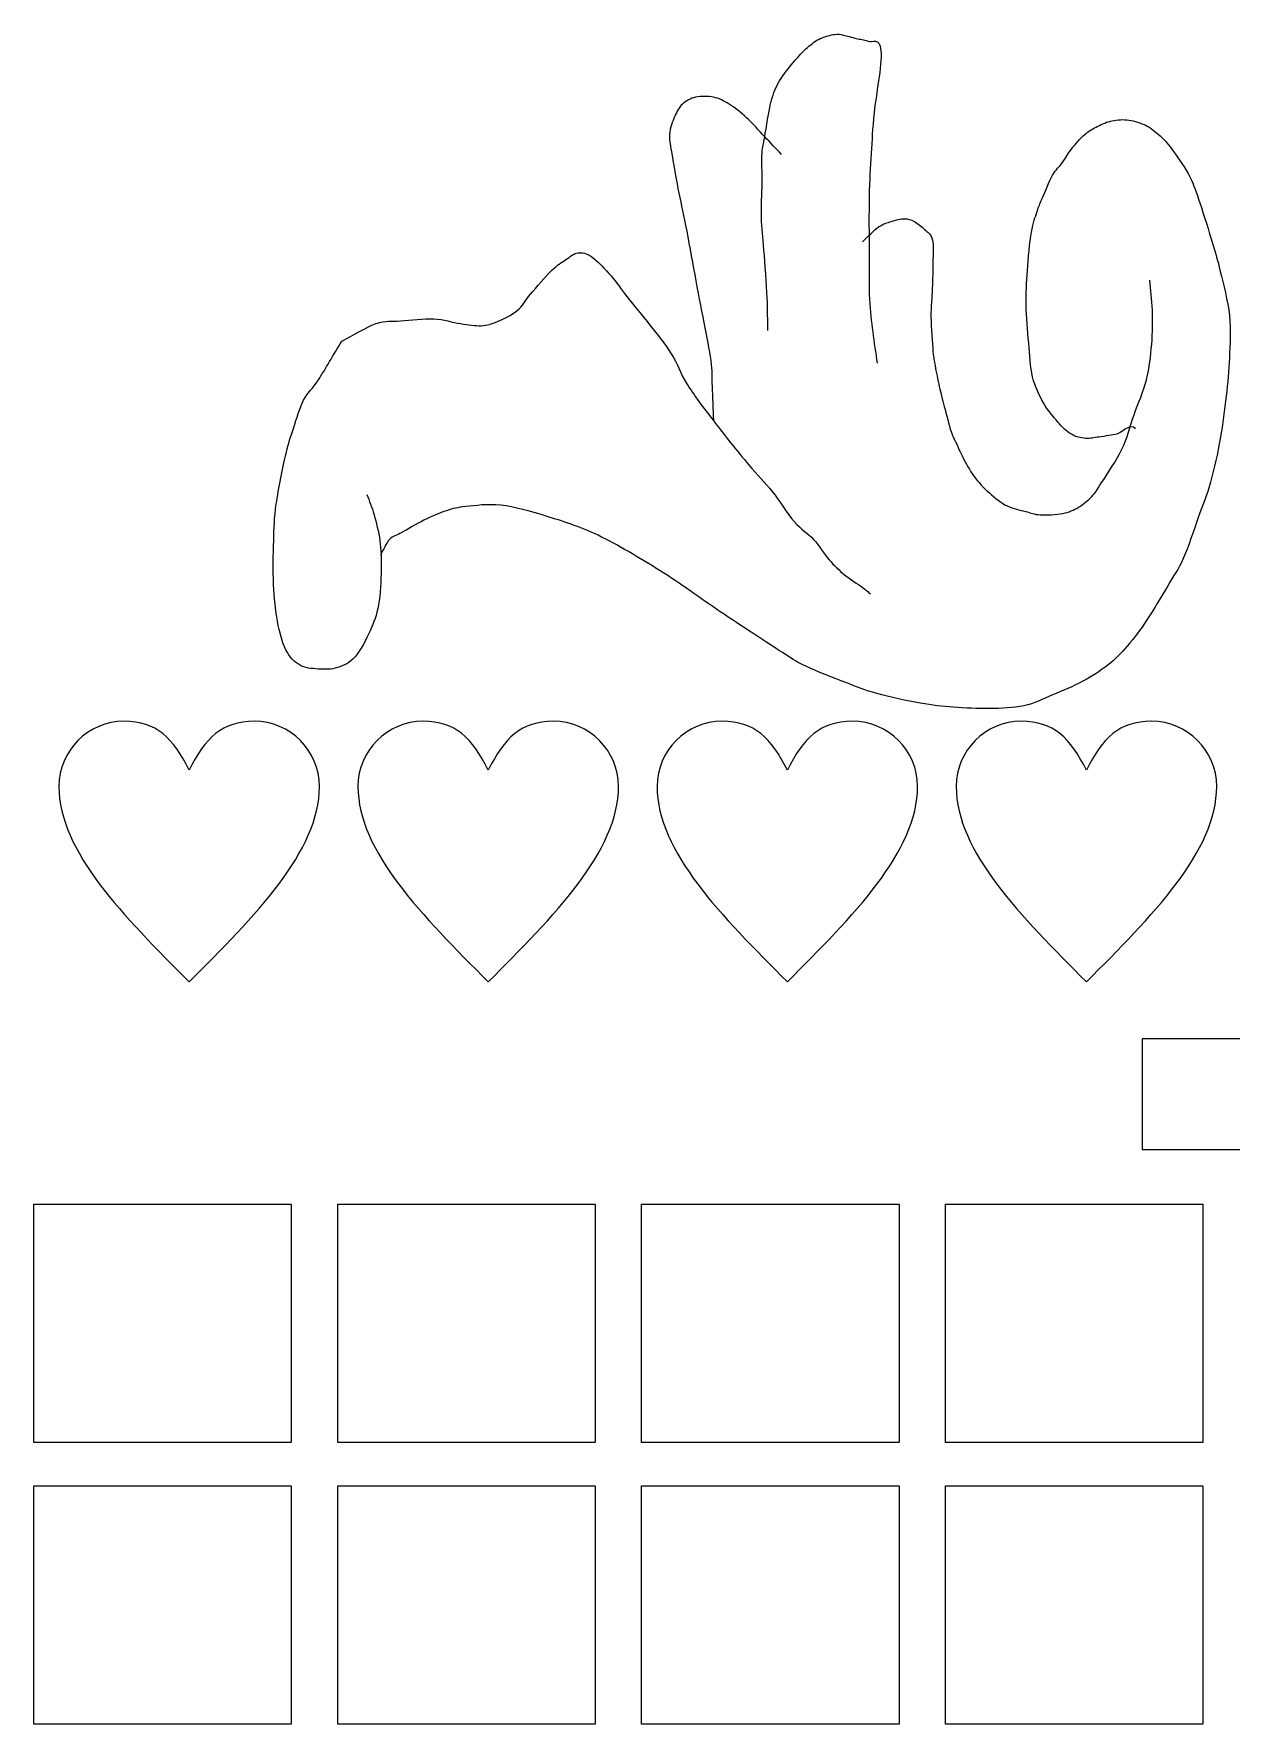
# Model space of a CAD drawing. Header units: millimetres. Extents: x -244 to 210, y -105 to 169.
# Drawn here: x 97.71 to 121.54, y 135.2 to 168.85 of the extents above; entities that cross this region are included whole.
import ezdxf

# ---------------------------------------------------------------- set-up
doc = ezdxf.new("R2010")
doc.units = ezdxf.units.MM
doc.header["$MEASUREMENT"] = 0
doc.layers.add('Camada 1', color=7, linetype='Continuous')

msp = doc.modelspace()

# ---------------------------------------------------------------- linework, layer by layer
at = {"layer": 'Camada 1', "color": 240, "lineweight": 9}
msp.add_lwpolyline([(119.7704, 146.6429), (123.4828, 146.6429), (123.4828, 148.8427), (119.7704, 148.8427), (119.7704, 146.6429)], close=True, dxfattribs=at)
at = {"layer": 'Camada 1', "color": 250, "lineweight": 9}
for points, knots in [([(112.3172, 162.9429), (112.313, 163.1602), (112.3175, 163.3274), (112.3048, 163.5949), (112.3048, 163.5949), (112.2921, 163.8624), (112.2602, 164.2786), (112.241, 164.5458), (112.241, 164.5458), (112.2219, 164.8129), (112.1963, 164.9748), (112.19, 165.1978), (112.19, 165.1978), (112.1837, 165.4208), (112.2011, 165.6642), (112.2034, 165.877), (112.2034, 165.877), (112.2057, 166.0898), (112.195, 166.3188), (112.2038, 166.4747), (112.2038, 166.4747), (112.2126, 166.6305), (112.2254, 166.6286), (112.2556, 166.8007), (112.2556, 166.8007), (112.2858, 166.9728), (112.3348, 167.3188), (112.385, 167.5071), (112.385, 167.5071), (112.4353, 167.6954), (112.4768, 167.782), (112.5528, 167.9146), (112.5528, 167.9146), (112.6289, 168.0472), (112.7438, 168.1839), (112.8366, 168.295), (112.8366, 168.295), (112.9295, 168.4059), (113.0218, 168.503), (113.1095, 168.5803), (113.1095, 168.5803), (113.1971, 168.6576), (113.2707, 168.7143), (113.3615, 168.7577), (113.3615, 168.7577), (113.4524, 168.801), (113.5756, 168.8281), (113.6523, 168.8395), (113.6523, 168.8395), (113.729, 168.8509), (113.7492, 168.8396), (113.8203, 168.8259), (113.8203, 168.8259), (113.8914, 168.8123), (113.9969, 168.7781), (114.0787, 168.7577), (114.0787, 168.7577), (114.1604, 168.7372), (114.2289, 168.7442), (114.3112, 168.7031), (114.3112, 168.7031), (114.3935, 168.662), (114.5436, 168.8134), (114.5694, 168.512), (114.5694, 168.512), (114.5952, 168.2107), (114.4654, 167.6253), (114.4328, 167.284), (114.4328, 167.284), (114.4003, 166.9427), (114.3904, 166.7451), (114.3741, 166.4653), (114.3741, 166.4653), (114.3577, 166.1855), (114.3414, 165.9472), (114.3347, 165.6057), (114.3347, 165.6057), (114.328, 165.2643), (114.3328, 164.7583), (114.3338, 164.4186), (114.3338, 164.4186), (114.3348, 164.0789), (114.329, 163.8192), (114.3408, 163.5677), (114.3408, 163.5677), (114.3526, 163.3163), (114.3791, 163.1287), (114.4047, 162.9157), (114.4047, 162.9157), (114.4304, 162.7027), (114.4646, 162.4991), (114.4945, 162.2908)], [0, 0, 0, 0, 0.0416667, 0.0416667, 0.0416667, 0.0416667, 0.0833333, 0.0833333, 0.0833333, 0.0833333, 0.125, 0.125, 0.125, 0.125, 0.1666667, 0.1666667, 0.1666667, 0.1666667, 0.2083333, 0.2083333, 0.2083333, 0.2083333, 0.25, 0.25, 0.25, 0.25, 0.2916667, 0.2916667, 0.2916667, 0.2916667, 0.3333333, 0.3333333, 0.3333333, 0.3333333, 0.375, 0.375, 0.375, 0.375, 0.4166667, 0.4166667, 0.4166667, 0.4166667, 0.4583333, 0.4583333, 0.4583333, 0.4583333, 0.5, 0.5, 0.5, 0.5, 0.5416667, 0.5416667, 0.5416667, 0.5416667, 0.5833333, 0.5833333, 0.5833333, 0.5833333, 0.625, 0.625, 0.625, 0.625, 0.6666667, 0.6666667, 0.6666667, 0.6666667, 0.7083333, 0.7083333, 0.7083333, 0.7083333, 0.75, 0.75, 0.75, 0.75, 0.7916667, 0.7916667, 0.7916667, 0.7916667, 0.8333333, 0.8333333, 0.8333333, 0.8333333, 0.875, 0.875, 0.875, 0.875, 0.9166667, 0.9166667, 0.9166667, 0.9166667, 1, 1, 1, 1]), ([(112.5904, 166.4475), (112.4788, 166.5652), (112.3715, 166.6784), (112.2556, 166.8007), (112.2556, 166.8007), (112.1397, 166.923), (112.0133, 167.0723), (111.8951, 167.181), (111.8951, 167.181), (111.7769, 167.2898), (111.6571, 167.3846), (111.5474, 167.4527), (111.5474, 167.4527), (111.4376, 167.5208), (111.3504, 167.5659), (111.2382, 167.5886), (111.2382, 167.5886), (111.1259, 167.6113), (110.9812, 167.6114), (110.8774, 167.5886), (110.8774, 167.5886), (110.7735, 167.5658), (110.6896, 167.5174), (110.6195, 167.4527), (110.6195, 167.4527), (110.5494, 167.3882), (110.5085, 167.3096), (110.4647, 167.2083), (110.4647, 167.2083), (110.4209, 167.1068), (110.373, 166.9822), (110.3613, 166.8551), (110.3613, 166.8551), (110.3497, 166.7279), (110.3719, 166.6832), (110.3997, 166.5019), (110.3997, 166.5019), (110.4276, 166.3205), (110.481, 166.0129), (110.528, 165.7683), (110.528, 165.7683), (110.5751, 165.5237), (110.6265, 165.3201), (110.6821, 165.0348), (110.6821, 165.0348), (110.7378, 164.7495), (110.8019, 164.3782), (110.8618, 164.0567), (110.8618, 164.0567), (110.9217, 163.7352), (110.988, 163.3911), (111.0415, 163.1059), (111.0415, 163.1059), (111.095, 162.8206), (111.1547, 162.5598), (111.1827, 162.3451), (111.1827, 162.3451), (111.2107, 162.1305), (111.1996, 162.0282), (111.2081, 161.8289), (111.2081, 161.8289), (111.2165, 161.6297), (111.2249, 161.3761), (111.2333, 161.1498)], [0, 0, 0, 0, 0.0588235, 0.0588235, 0.0588235, 0.0588235, 0.1176471, 0.1176471, 0.1176471, 0.1176471, 0.1764706, 0.1764706, 0.1764706, 0.1764706, 0.2352941, 0.2352941, 0.2352941, 0.2352941, 0.2941176, 0.2941176, 0.2941176, 0.2941176, 0.3529412, 0.3529412, 0.3529412, 0.3529412, 0.4117647, 0.4117647, 0.4117647, 0.4117647, 0.4705882, 0.4705882, 0.4705882, 0.4705882, 0.5294118, 0.5294118, 0.5294118, 0.5294118, 0.5882353, 0.5882353, 0.5882353, 0.5882353, 0.6470588, 0.6470588, 0.6470588, 0.6470588, 0.7058824, 0.7058824, 0.7058824, 0.7058824, 0.7647059, 0.7647059, 0.7647059, 0.7647059, 0.8235294, 0.8235294, 0.8235294, 0.8235294, 0.8823529, 0.8823529, 0.8823529, 0.8823529, 1, 1, 1, 1]), ([(119.6352, 160.9868), (119.5539, 161.1146), (119.3194, 160.8871), (119.2614, 160.8781), (119.2614, 160.8781), (119.2034, 160.869), (119.0166, 160.8373), (118.9135, 160.8237), (118.9135, 160.8237), (118.8104, 160.8101), (118.7356, 160.7875), (118.6428, 160.7966), (118.6428, 160.7966), (118.5501, 160.8056), (118.4525, 160.8233), (118.3594, 160.8781), (118.3594, 160.8781), (118.2662, 160.9329), (118.1815, 161.0181), (118.089, 161.1226), (118.089, 161.1226), (117.9964, 161.227), (117.8901, 161.3521), (117.8057, 161.503), (117.8057, 161.503), (117.7213, 161.6537), (117.6378, 161.8137), (117.5871, 162.0192), (117.5871, 162.0192), (117.5363, 162.2246), (117.5315, 162.4581), (117.5102, 162.6983), (117.5102, 162.6983), (117.4889, 162.9386), (117.4634, 163.2176), (117.4593, 163.4591), (117.4593, 163.4591), (117.4552, 163.7005), (117.4682, 163.8977), (117.4856, 164.1382), (117.4856, 164.1382), (117.5029, 164.3787), (117.5311, 164.7009), (117.5635, 164.899), (117.5635, 164.899), (117.5958, 165.097), (117.6418, 165.2003), (117.6777, 165.3129), (117.6777, 165.3129), (117.7135, 165.4254), (117.7268, 165.4516), (117.778, 165.5722), (117.778, 165.5722), (117.8293, 165.6927), (117.9171, 165.9157), (117.9851, 166.0361), (117.9851, 166.0361), (118.0531, 166.1565), (118.1198, 166.202), (118.1823, 166.2885), (118.1823, 166.2885), (118.2448, 166.3749), (118.2862, 166.4613), (118.3602, 166.5546), (118.3602, 166.5546), (118.4342, 166.6479), (118.5376, 166.7709), (118.6253, 166.8474), (118.6253, 166.8474), (118.7129, 166.9238), (118.7921, 166.9656), (118.8838, 167.0111), (118.8838, 167.0111), (118.9755, 167.0566), (119.0709, 167.0998), (119.1746, 167.1203), (119.1746, 167.1203), (119.2783, 167.1407), (119.3917, 167.1499), (119.5041, 167.1339), (119.5041, 167.1339), (119.6165, 167.118), (119.7427, 167.0773), (119.8464, 167.0248), (119.8464, 167.0248), (119.9502, 166.9723), (120.0323, 166.9068), (120.1241, 166.8201), (120.1241, 166.8201), (120.2158, 166.7334), (120.296, 166.643), (120.3951, 166.5063), (120.3951, 166.5063), (120.4943, 166.3695), (120.6301, 166.1733), (120.7178, 166.0015), (120.7178, 166.0015), (120.8055, 165.8296), (120.8424, 165.7037), (120.9176, 165.4829), (120.9176, 165.4829), (120.9929, 165.262), (121.1013, 164.9053), (121.169, 164.6779), (121.169, 164.6779), (121.2367, 164.4504), (121.2675, 164.3582), (121.3236, 164.1185), (121.3236, 164.1185), (121.3798, 163.8787), (121.4747, 163.5343), (121.5055, 163.2417), (121.5055, 163.2417), (121.5363, 162.9491), (121.5158, 162.6676), (121.5048, 162.3995), (121.5048, 162.3995), (121.4939, 162.1314), (121.4702, 161.9063), (121.4398, 161.6388), (121.4398, 161.6388), (121.4095, 161.3713), (121.3752, 161.0826), (121.3232, 160.7966), (121.3232, 160.7966), (121.2713, 160.5105), (121.2028, 160.191), (121.1293, 159.9272), (121.1293, 159.9272), (121.0558, 159.6633), (120.9743, 159.4744), (120.8839, 159.2208), (120.8839, 159.2208), (120.7935, 158.9672), (120.6886, 158.6336), (120.5869, 158.4058), (120.5869, 158.4058), (120.4852, 158.178), (120.3976, 158.0662), (120.2772, 157.8624), (120.2772, 157.8624), (120.1568, 157.6587), (119.9978, 157.3826), (119.8643, 157.1832), (119.8643, 157.1832), (119.7309, 156.9838), (119.6065, 156.8167), (119.4774, 156.6671), (119.4774, 156.6671), (119.3481, 156.5174), (119.2391, 156.4046), (119.0905, 156.2867), (119.0905, 156.2867), (118.9418, 156.1687), (118.7726, 156.0604), (118.5876, 155.9607), (118.5876, 155.9607), (118.4027, 155.861), (118.1773, 155.7705), (117.9818, 155.689), (117.9818, 155.689), (117.7862, 155.6075), (117.6235, 155.517), (117.4146, 155.4716), (117.4146, 155.4716), (117.2057, 155.4263), (116.9657, 155.4218), (116.7316, 155.4173), (116.7316, 155.4173), (116.4974, 155.4128), (116.2398, 155.4264), (116.0099, 155.4445), (116.0099, 155.4445), (115.7801, 155.4626), (115.6062, 155.4807), (115.3528, 155.526), (115.3528, 155.526), (115.0994, 155.5712), (114.7365, 155.6482), (114.4895, 155.7162), (114.4895, 155.7162), (114.2425, 155.7841), (114.1073, 155.8429), (113.8711, 155.9335), (113.8711, 155.9335), (113.6349, 156.024), (113.283, 156.1599), (113.0724, 156.2595), (113.0724, 156.2595), (112.8618, 156.3591), (112.8921, 156.3501), (112.6087, 156.5312), (112.6087, 156.5312), (112.3253, 156.7123), (111.7779, 157.0745), (111.3722, 157.3462), (111.3722, 157.3462), (110.9665, 157.6179), (110.5802, 157.9077), (110.1744, 158.1613), (110.1744, 158.1613), (109.7686, 158.4148), (109.316, 158.6864), (108.9378, 158.8676), (108.9378, 158.8676), (108.5596, 159.0489), (108.2294, 159.1484), (107.9072, 159.248), (107.9072, 159.248), (107.5849, 159.3476), (107.2721, 159.4336), (107.0053, 159.4653), (107.0053, 159.4653), (106.7384, 159.497), (106.4899, 159.4563), (106.3094, 159.4382), (106.3094, 159.4382), (106.1288, 159.42), (106.0625, 159.4019), (105.9227, 159.3567), (105.9227, 159.3567), (105.7829, 159.3114), (105.6198, 159.2389), (105.4715, 159.1665), (105.4715, 159.1665), (105.3233, 159.0941), (105.1471, 158.9853), (105.0332, 158.922), (105.0332, 158.922), (104.9193, 158.8586), (104.8609, 158.8626), (104.7883, 158.7861), (104.7883, 158.7861), (104.7157, 158.7097), (104.6678, 158.5779), (104.6076, 158.4737)], [0, 0, 0, 0, 0.0166667, 0.0166667, 0.0166667, 0.0166667, 0.0333333, 0.0333333, 0.0333333, 0.0333333, 0.05, 0.05, 0.05, 0.05, 0.0666667, 0.0666667, 0.0666667, 0.0666667, 0.0833333, 0.0833333, 0.0833333, 0.0833333, 0.1, 0.1, 0.1, 0.1, 0.1166667, 0.1166667, 0.1166667, 0.1166667, 0.1333333, 0.1333333, 0.1333333, 0.1333333, 0.15, 0.15, 0.15, 0.15, 0.1666667, 0.1666667, 0.1666667, 0.1666667, 0.1833333, 0.1833333, 0.1833333, 0.1833333, 0.2, 0.2, 0.2, 0.2, 0.2166667, 0.2166667, 0.2166667, 0.2166667, 0.2333333, 0.2333333, 0.2333333, 0.2333333, 0.25, 0.25, 0.25, 0.25, 0.2666667, 0.2666667, 0.2666667, 0.2666667, 0.2833333, 0.2833333, 0.2833333, 0.2833333, 0.3, 0.3, 0.3, 0.3, 0.3166667, 0.3166667, 0.3166667, 0.3166667, 0.3333333, 0.3333333, 0.3333333, 0.3333333, 0.35, 0.35, 0.35, 0.35, 0.3666667, 0.3666667, 0.3666667, 0.3666667, 0.3833333, 0.3833333, 0.3833333, 0.3833333, 0.4, 0.4, 0.4, 0.4, 0.4166667, 0.4166667, 0.4166667, 0.4166667, 0.4333333, 0.4333333, 0.4333333, 0.4333333, 0.45, 0.45, 0.45, 0.45, 0.4666667, 0.4666667, 0.4666667, 0.4666667, 0.4833333, 0.4833333, 0.4833333, 0.4833333, 0.5, 0.5, 0.5, 0.5, 0.5166667, 0.5166667, 0.5166667, 0.5166667, 0.5333333, 0.5333333, 0.5333333, 0.5333333, 0.55, 0.55, 0.55, 0.55, 0.5666667, 0.5666667, 0.5666667, 0.5666667, 0.5833333, 0.5833333, 0.5833333, 0.5833333, 0.6, 0.6, 0.6, 0.6, 0.6166667, 0.6166667, 0.6166667, 0.6166667, 0.6333333, 0.6333333, 0.6333333, 0.6333333, 0.65, 0.65, 0.65, 0.65, 0.6666667, 0.6666667, 0.6666667, 0.6666667, 0.6833333, 0.6833333, 0.6833333, 0.6833333, 0.7, 0.7, 0.7, 0.7, 0.7166667, 0.7166667, 0.7166667, 0.7166667, 0.7333333, 0.7333333, 0.7333333, 0.7333333, 0.75, 0.75, 0.75, 0.75, 0.7666667, 0.7666667, 0.7666667, 0.7666667, 0.7833333, 0.7833333, 0.7833333, 0.7833333, 0.8, 0.8, 0.8, 0.8, 0.8166667, 0.8166667, 0.8166667, 0.8166667, 0.8333333, 0.8333333, 0.8333333, 0.8333333, 0.85, 0.85, 0.85, 0.85, 0.8666667, 0.8666667, 0.8666667, 0.8666667, 0.8833333, 0.8833333, 0.8833333, 0.8833333, 0.9, 0.9, 0.9, 0.9, 0.9166667, 0.9166667, 0.9166667, 0.9166667, 0.9333333, 0.9333333, 0.9333333, 0.9333333, 0.95, 0.95, 0.95, 0.95, 0.9666667, 0.9666667, 0.9666667, 0.9666667, 1, 1, 1, 1]), ([(114.1999, 164.7087), (114.3074, 164.8084), (114.4251, 164.9393), (114.5223, 165.0076), (114.5223, 165.0076), (114.6195, 165.0759), (114.6941, 165.0891), (114.7801, 165.1163), (114.7801, 165.1163), (114.8661, 165.1434), (114.9622, 165.1706), (115.0379, 165.1706), (115.0379, 165.1706), (115.1136, 165.1706), (115.1642, 165.1527), (115.2312, 165.1163), (115.2312, 165.1163), (115.2981, 165.0799), (115.3769, 165.0123), (115.4372, 164.9533), (115.4372, 164.9533), (115.4975, 164.8943), (115.5602, 164.8862), (115.5917, 164.7631), (115.5917, 164.7631), (115.6232, 164.6401), (115.6044, 164.4645), (115.6042, 164.3012), (115.6042, 164.3012), (115.6041, 164.138), (115.5975, 163.9662), (115.591, 163.785), (115.591, 163.785), (115.5844, 163.6039), (115.5624, 163.4251), (115.5648, 163.2145), (115.5648, 163.2145), (115.5671, 163.004), (115.5913, 162.6917), (115.6051, 162.5293), (115.6051, 162.5293), (115.6188, 162.3668), (115.6259, 162.36), (115.6468, 162.2427), (115.6468, 162.2427), (115.6678, 162.1255), (115.6999, 161.962), (115.7305, 161.8266), (115.7305, 161.8266), (115.7611, 161.6911), (115.7911, 161.5798), (115.8304, 161.4308), (115.8304, 161.4308), (115.8696, 161.2819), (115.9268, 161.0528), (115.9656, 160.9327), (115.9656, 160.9327), (116.0045, 160.8126), (116.0237, 160.7997), (116.0624, 160.7144), (116.0624, 160.7144), (116.1011, 160.6291), (116.1375, 160.5334), (116.1978, 160.4207), (116.1978, 160.4207), (116.2581, 160.3079), (116.335, 160.1575), (116.4236, 160.0386), (116.4236, 160.0386), (116.5123, 159.9197), (116.617, 159.8092), (116.727, 159.7112), (116.727, 159.7112), (116.837, 159.6132), (116.9622, 159.5134), (117.0822, 159.4519), (117.0822, 159.4519), (117.2022, 159.3902), (117.3341, 159.3722), (117.4439, 159.3427), (117.4439, 159.3427), (117.5537, 159.3132), (117.6169, 159.2813), (117.741, 159.2745), (117.741, 159.2745), (117.865, 159.2677), (118.0593, 159.2767), (118.1868, 159.3018), (118.1868, 159.3018), (118.3142, 159.3268), (118.406, 159.3675), (118.5034, 159.4246), (118.5034, 159.4246), (118.6008, 159.4817), (118.6915, 159.5606), (118.7684, 159.6429), (118.7684, 159.6429), (118.8454, 159.7252), (118.8631, 159.7597), (118.9625, 159.9158), (118.9625, 159.9158), (119.0618, 160.0719), (119.256, 160.3528), (119.3643, 160.5792), (119.3643, 160.5792), (119.4726, 160.8057), (119.5248, 161.0323), (119.6066, 161.2633), (119.6066, 161.2633), (119.6884, 161.4942), (119.7955, 161.7268), (119.855, 161.9648), (119.855, 161.9648), (119.9146, 162.2029), (119.939, 162.4384), (119.9587, 162.6712), (119.9587, 162.6712), (119.9783, 162.904), (119.9784, 163.1364), (119.9721, 163.3503), (119.9721, 163.3503), (119.9658, 163.5644), (119.938, 163.7488), (119.921, 163.9481)], [0, 0, 0, 0, 0.03125, 0.03125, 0.03125, 0.03125, 0.0625, 0.0625, 0.0625, 0.0625, 0.09375, 0.09375, 0.09375, 0.09375, 0.125, 0.125, 0.125, 0.125, 0.15625, 0.15625, 0.15625, 0.15625, 0.1875, 0.1875, 0.1875, 0.1875, 0.21875, 0.21875, 0.21875, 0.21875, 0.25, 0.25, 0.25, 0.25, 0.28125, 0.28125, 0.28125, 0.28125, 0.3125, 0.3125, 0.3125, 0.3125, 0.34375, 0.34375, 0.34375, 0.34375, 0.375, 0.375, 0.375, 0.375, 0.40625, 0.40625, 0.40625, 0.40625, 0.4375, 0.4375, 0.4375, 0.4375, 0.46875, 0.46875, 0.46875, 0.46875, 0.5, 0.5, 0.5, 0.5, 0.53125, 0.53125, 0.53125, 0.53125, 0.5625, 0.5625, 0.5625, 0.5625, 0.59375, 0.59375, 0.59375, 0.59375, 0.625, 0.625, 0.625, 0.625, 0.65625, 0.65625, 0.65625, 0.65625, 0.6875, 0.6875, 0.6875, 0.6875, 0.71875, 0.71875, 0.71875, 0.71875, 0.75, 0.75, 0.75, 0.75, 0.78125, 0.78125, 0.78125, 0.78125, 0.8125, 0.8125, 0.8125, 0.8125, 0.84375, 0.84375, 0.84375, 0.84375, 0.875, 0.875, 0.875, 0.875, 0.90625, 0.90625, 0.90625, 0.90625, 0.9375, 0.9375, 0.9375, 0.9375, 1, 1, 1, 1]), ([(103.8372, 162.729), (104.0653, 162.8469), (104.3278, 163.016), (104.5241, 163.0841), (104.5241, 163.0841), (104.7205, 163.1522), (104.8197, 163.1206), (105.0106, 163.136), (105.0106, 163.136), (105.2015, 163.1514), (105.4712, 163.186), (105.6696, 163.1769), (105.6696, 163.1769), (105.8679, 163.1679), (106.042, 163.1041), (106.1992, 163.0814), (106.1992, 163.0814), (106.3564, 163.0587), (106.4895, 163.0337), (106.6127, 163.0404), (106.6127, 163.0404), (106.7358, 163.0472), (106.816, 163.0722), (106.9358, 163.1224), (106.9358, 163.1224), (107.0556, 163.1725), (107.2191, 163.2489), (107.33, 163.3407), (107.33, 163.3407), (107.4409, 163.4324), (107.4811, 163.5352), (107.5951, 163.6682), (107.5951, 163.6682), (107.7091, 163.8011), (107.8966, 164.0234), (108.0139, 164.1382), (108.0139, 164.1382), (108.1313, 164.2531), (108.2094, 164.2967), (108.2976, 164.3556), (108.2976, 164.3556), (108.3858, 164.4145), (108.4549, 164.4822), (108.5426, 164.4914), (108.5426, 164.4914), (108.6302, 164.5007), (108.7025, 164.4876), (108.8131, 164.4099), (108.8131, 164.4099), (108.9237, 164.3322), (109.0833, 164.1611), (109.1994, 164.0296), (109.1994, 164.0296), (109.3155, 163.898), (109.3796, 163.785), (109.5084, 163.622), (109.5084, 163.622), (109.6371, 163.4591), (109.8238, 163.2417), (109.9719, 163.0515), (109.9719, 163.0515), (110.1199, 162.8613), (110.274, 162.6764), (110.3967, 162.481), (110.3967, 162.481), (110.5194, 162.2856), (110.5657, 162.1058), (110.7055, 161.8833), (110.7055, 161.8833), (110.8454, 161.6608), (111.0294, 161.4169), (111.2333, 161.1498), (111.2333, 161.1498), (111.4372, 160.8826), (111.7333, 160.5159), (111.9285, 160.2804), (111.9285, 160.2804), (112.1238, 160.0449), (112.2525, 159.9273), (112.4049, 159.737), (112.4049, 159.737), (112.5574, 159.5468), (112.7048, 159.2983), (112.8426, 159.1393), (112.8426, 159.1393), (112.9804, 158.9803), (113.1128, 158.9133), (113.229, 158.7861), (113.229, 158.7861), (113.3451, 158.659), (113.4347, 158.4966), (113.5379, 158.3786), (113.5379, 158.3786), (113.6411, 158.2607), (113.7374, 158.1704), (113.847, 158.0797), (113.847, 158.0797), (113.9566, 157.9891), (114.1089, 157.8986), (114.1947, 157.8353), (114.1947, 157.8353), (114.2806, 157.7719), (114.3063, 157.7447), (114.3622, 157.6994)], [0, 0, 0, 0, 0.037037, 0.037037, 0.037037, 0.037037, 0.0740741, 0.0740741, 0.0740741, 0.0740741, 0.1111111, 0.1111111, 0.1111111, 0.1111111, 0.1481481, 0.1481481, 0.1481481, 0.1481481, 0.1851852, 0.1851852, 0.1851852, 0.1851852, 0.2222222, 0.2222222, 0.2222222, 0.2222222, 0.2592593, 0.2592593, 0.2592593, 0.2592593, 0.2962963, 0.2962963, 0.2962963, 0.2962963, 0.3333333, 0.3333333, 0.3333333, 0.3333333, 0.3703704, 0.3703704, 0.3703704, 0.3703704, 0.4074074, 0.4074074, 0.4074074, 0.4074074, 0.4444444, 0.4444444, 0.4444444, 0.4444444, 0.4814815, 0.4814815, 0.4814815, 0.4814815, 0.5185185, 0.5185185, 0.5185185, 0.5185185, 0.5555556, 0.5555556, 0.5555556, 0.5555556, 0.5925926, 0.5925926, 0.5925926, 0.5925926, 0.6296296, 0.6296296, 0.6296296, 0.6296296, 0.6666667, 0.6666667, 0.6666667, 0.6666667, 0.7037037, 0.7037037, 0.7037037, 0.7037037, 0.7407407, 0.7407407, 0.7407407, 0.7407407, 0.7777778, 0.7777778, 0.7777778, 0.7777778, 0.8148148, 0.8148148, 0.8148148, 0.8148148, 0.8518519, 0.8518519, 0.8518519, 0.8518519, 0.8888889, 0.8888889, 0.8888889, 0.8888889, 0.9259259, 0.9259259, 0.9259259, 0.9259259, 1, 1, 1, 1]), ([(104.3379, 159.6827), (104.3851, 159.5469), (104.4363, 159.4298), (104.4793, 159.2752), (104.4793, 159.2752), (104.5224, 159.1206), (104.5711, 158.9428), (104.5949, 158.759), (104.5949, 158.759), (104.6188, 158.5751), (104.6247, 158.4029), (104.6203, 158.1885), (104.6203, 158.1885), (104.6158, 157.974), (104.6058, 157.691), (104.5682, 157.4821), (104.5682, 157.4821), (104.5306, 157.2731), (104.4785, 157.1396), (104.4003, 156.9659), (104.4003, 156.9659), (104.3221, 156.7922), (104.2132, 156.5744), (104.1035, 156.4497), (104.1035, 156.4497), (103.9939, 156.3249), (103.8789, 156.2734), (103.7554, 156.2324), (103.7554, 156.2324), (103.632, 156.1913), (103.4958, 156.1961), (103.3688, 156.2052), (103.3688, 156.2052), (103.2418, 156.2143), (103.1044, 156.2222), (102.9952, 156.2867), (102.9952, 156.2867), (102.8859, 156.3512), (102.8003, 156.4354), (102.7248, 156.5855), (102.7248, 156.5855), (102.6492, 156.7357), (102.5989, 156.9357), (102.5577, 157.1561), (102.5577, 157.1561), (102.5164, 157.3765), (102.4937, 157.6209), (102.4809, 157.8896), (102.4809, 157.8896), (102.4681, 158.1583), (102.4728, 158.4911), (102.4816, 158.759), (102.4816, 158.759), (102.4904, 159.0267), (102.4924, 159.2008), (102.5337, 159.4925), (102.5337, 159.4925), (102.575, 159.7843), (102.6693, 160.2433), (102.7277, 160.4978), (102.7277, 160.4978), (102.7861, 160.7522), (102.8246, 160.8372), (102.8827, 161.0139), (102.8827, 161.0139), (102.9409, 161.1906), (102.9935, 161.3964), (103.0764, 161.5573), (103.0764, 161.5573), (103.1594, 161.7182), (103.2462, 161.7694), (103.3731, 161.9648), (103.3731, 161.9648), (103.5, 162.1602), (103.6825, 162.4742), (103.8372, 162.729)], [0, 0, 0, 0, 0.05, 0.05, 0.05, 0.05, 0.1, 0.1, 0.1, 0.1, 0.15, 0.15, 0.15, 0.15, 0.2, 0.2, 0.2, 0.2, 0.25, 0.25, 0.25, 0.25, 0.3, 0.3, 0.3, 0.3, 0.35, 0.35, 0.35, 0.35, 0.4, 0.4, 0.4, 0.4, 0.45, 0.45, 0.45, 0.45, 0.5, 0.5, 0.5, 0.5, 0.55, 0.55, 0.55, 0.55, 0.6, 0.6, 0.6, 0.6, 0.65, 0.65, 0.65, 0.65, 0.7, 0.7, 0.7, 0.7, 0.75, 0.75, 0.75, 0.75, 0.8, 0.8, 0.8, 0.8, 0.85, 0.85, 0.85, 0.85, 0.9, 0.9, 0.9, 0.9, 1, 1, 1, 1])]:
    msp.add_open_spline(points, degree=3, knots=knots, dxfattribs=at)
at = {"layer": 'Camada 1', "color": 2, "lineweight": 9}
for points, knots in [([(100.7998, 154.1914), (101.1239, 154.8396), (101.4479, 155.1637), (102.0963, 155.1637), (102.0963, 155.1637), (102.8119, 155.1637), (103.3927, 154.5829), (103.3927, 153.8673), (103.3927, 153.8673), (103.3927, 152.5708), (102.0963, 151.2743), (100.7998, 149.9779), (100.7998, 149.9779), (99.5033, 151.2743), (98.2069, 152.5708), (98.2069, 153.8673), (98.2069, 153.8673), (98.2069, 154.5829), (98.7877, 155.1637), (99.5033, 155.1637), (99.5033, 155.1637), (100.1516, 155.1637), (100.4757, 154.8396), (100.7998, 154.1914)], [0, 0, 0, 0, 0.1428571, 0.1428571, 0.1428571, 0.1428571, 0.2857143, 0.2857143, 0.2857143, 0.2857143, 0.4285714, 0.4285714, 0.4285714, 0.4285714, 0.5714286, 0.5714286, 0.5714286, 0.5714286, 0.7142857, 0.7142857, 0.7142857, 0.7142857, 1, 1, 1, 1]), ([(106.7529, 154.1914), (107.077, 154.8396), (107.401, 155.1637), (108.0494, 155.1637), (108.0494, 155.1637), (108.765, 155.1637), (109.3458, 154.5829), (109.3458, 153.8673), (109.3458, 153.8673), (109.3458, 152.5708), (108.0494, 151.2743), (106.7529, 149.9779), (106.7529, 149.9779), (105.4564, 151.2743), (104.16, 152.5708), (104.16, 153.8673), (104.16, 153.8673), (104.16, 154.5829), (104.7408, 155.1637), (105.4564, 155.1637), (105.4564, 155.1637), (106.1047, 155.1637), (106.4288, 154.8396), (106.7529, 154.1914)], [0, 0, 0, 0, 0.1428571, 0.1428571, 0.1428571, 0.1428571, 0.2857143, 0.2857143, 0.2857143, 0.2857143, 0.4285714, 0.4285714, 0.4285714, 0.4285714, 0.5714286, 0.5714286, 0.5714286, 0.5714286, 0.7142857, 0.7142857, 0.7142857, 0.7142857, 1, 1, 1, 1]), ([(112.706, 154.1914), (113.0301, 154.8396), (113.3542, 155.1637), (114.0026, 155.1637), (114.0026, 155.1637), (114.7182, 155.1637), (115.299, 154.5829), (115.299, 153.8673), (115.299, 153.8673), (115.299, 152.5708), (114.0026, 151.2743), (112.706, 149.9779), (112.706, 149.9779), (111.4095, 151.2743), (110.1131, 152.5708), (110.1131, 153.8673), (110.1131, 153.8673), (110.1131, 154.5829), (110.6939, 155.1637), (111.4095, 155.1637), (111.4095, 155.1637), (112.0578, 155.1637), (112.3819, 154.8396), (112.706, 154.1914)], [0, 0, 0, 0, 0.1428571, 0.1428571, 0.1428571, 0.1428571, 0.2857143, 0.2857143, 0.2857143, 0.2857143, 0.4285714, 0.4285714, 0.4285714, 0.4285714, 0.5714286, 0.5714286, 0.5714286, 0.5714286, 0.7142857, 0.7142857, 0.7142857, 0.7142857, 1, 1, 1, 1]), ([(118.6591, 154.1914), (118.9832, 154.8396), (119.3073, 155.1637), (119.9557, 155.1637), (119.9557, 155.1637), (120.6713, 155.1637), (121.2521, 154.5829), (121.2521, 153.8673), (121.2521, 153.8673), (121.2521, 152.5708), (119.9557, 151.2743), (118.6591, 149.9779), (118.6591, 149.9779), (117.3626, 151.2743), (116.0662, 152.5708), (116.0662, 153.8673), (116.0662, 153.8673), (116.0662, 154.5829), (116.647, 155.1637), (117.3626, 155.1637), (117.3626, 155.1637), (118.011, 155.1637), (118.335, 154.8396), (118.6591, 154.1914)], [0, 0, 0, 0, 0.1428571, 0.1428571, 0.1428571, 0.1428571, 0.2857143, 0.2857143, 0.2857143, 0.2857143, 0.4285714, 0.4285714, 0.4285714, 0.4285714, 0.5714286, 0.5714286, 0.5714286, 0.5714286, 0.7142857, 0.7142857, 0.7142857, 0.7142857, 1, 1, 1, 1]), ([(102.8322, 145.5506), (102.8322, 145.5506), (97.7074, 145.5506), (97.7074, 145.5506), (97.7074, 145.5506), (97.7074, 145.5506), (97.7074, 140.8059), (97.7074, 140.8059), (97.7074, 140.8059), (97.7074, 140.8059), (102.8322, 140.8059), (102.8322, 140.8059), (102.8322, 140.8059), (102.8322, 140.8059), (102.8322, 145.5506), (102.8322, 145.5506)], [0, 0, 0, 0, 0.2, 0.2, 0.2, 0.2, 0.4, 0.4, 0.4, 0.4, 0.6, 0.6, 0.6, 0.6, 1, 1, 1, 1]), ([(108.8806, 145.5506), (108.8806, 145.5506), (103.7558, 145.5506), (103.7558, 145.5506), (103.7558, 145.5506), (103.7558, 145.5506), (103.7558, 140.8059), (103.7558, 140.8059), (103.7558, 140.8059), (103.7558, 140.8059), (108.8806, 140.8059), (108.8806, 140.8059), (108.8806, 140.8059), (108.8806, 140.8059), (108.8806, 145.5506), (108.8806, 145.5506)], [0, 0, 0, 0, 0.2, 0.2, 0.2, 0.2, 0.4, 0.4, 0.4, 0.4, 0.6, 0.6, 0.6, 0.6, 1, 1, 1, 1]), ([(114.929, 145.5506), (114.929, 145.5506), (109.8042, 145.5506), (109.8042, 145.5506), (109.8042, 145.5506), (109.8042, 145.5506), (109.8042, 140.8059), (109.8042, 140.8059), (109.8042, 140.8059), (109.8042, 140.8059), (114.929, 140.8059), (114.929, 140.8059), (114.929, 140.8059), (114.929, 140.8059), (114.929, 145.5506), (114.929, 145.5506)], [0, 0, 0, 0, 0.2, 0.2, 0.2, 0.2, 0.4, 0.4, 0.4, 0.4, 0.6, 0.6, 0.6, 0.6, 1, 1, 1, 1]), ([(120.9775, 145.5506), (120.9775, 145.5506), (115.8527, 145.5506), (115.8527, 145.5506), (115.8527, 145.5506), (115.8527, 145.5506), (115.8527, 140.8059), (115.8527, 140.8059), (115.8527, 140.8059), (115.8527, 140.8059), (120.9775, 140.8059), (120.9775, 140.8059), (120.9775, 140.8059), (120.9775, 140.8059), (120.9775, 145.5506), (120.9775, 145.5506)], [0, 0, 0, 0, 0.2, 0.2, 0.2, 0.2, 0.4, 0.4, 0.4, 0.4, 0.6, 0.6, 0.6, 0.6, 1, 1, 1, 1]), ([(102.8322, 139.9433), (102.8322, 139.9433), (97.7074, 139.9433), (97.7074, 139.9433), (97.7074, 139.9433), (97.7074, 139.9433), (97.7074, 135.1986), (97.7074, 135.1986), (97.7074, 135.1986), (97.7074, 135.1986), (102.8322, 135.1986), (102.8322, 135.1986), (102.8322, 135.1986), (102.8322, 135.1986), (102.8322, 139.9433), (102.8322, 139.9433)], [0, 0, 0, 0, 0.2, 0.2, 0.2, 0.2, 0.4, 0.4, 0.4, 0.4, 0.6, 0.6, 0.6, 0.6, 1, 1, 1, 1]), ([(108.8806, 139.9433), (108.8806, 139.9433), (103.7558, 139.9433), (103.7558, 139.9433), (103.7558, 139.9433), (103.7558, 139.9433), (103.7558, 135.1986), (103.7558, 135.1986), (103.7558, 135.1986), (103.7558, 135.1986), (108.8806, 135.1986), (108.8806, 135.1986), (108.8806, 135.1986), (108.8806, 135.1986), (108.8806, 139.9433), (108.8806, 139.9433)], [0, 0, 0, 0, 0.2, 0.2, 0.2, 0.2, 0.4, 0.4, 0.4, 0.4, 0.6, 0.6, 0.6, 0.6, 1, 1, 1, 1]), ([(114.929, 139.9433), (114.929, 139.9433), (109.8042, 139.9433), (109.8042, 139.9433), (109.8042, 139.9433), (109.8042, 139.9433), (109.8042, 135.1986), (109.8042, 135.1986), (109.8042, 135.1986), (109.8042, 135.1986), (114.929, 135.1986), (114.929, 135.1986), (114.929, 135.1986), (114.929, 135.1986), (114.929, 139.9433), (114.929, 139.9433)], [0, 0, 0, 0, 0.2, 0.2, 0.2, 0.2, 0.4, 0.4, 0.4, 0.4, 0.6, 0.6, 0.6, 0.6, 1, 1, 1, 1]), ([(120.9775, 139.9433), (120.9775, 139.9433), (115.8527, 139.9433), (115.8527, 139.9433), (115.8527, 139.9433), (115.8527, 139.9433), (115.8527, 135.1986), (115.8527, 135.1986), (115.8527, 135.1986), (115.8527, 135.1986), (120.9775, 135.1986), (120.9775, 135.1986), (120.9775, 135.1986), (120.9775, 135.1986), (120.9775, 139.9433), (120.9775, 139.9433)], [0, 0, 0, 0, 0.2, 0.2, 0.2, 0.2, 0.4, 0.4, 0.4, 0.4, 0.6, 0.6, 0.6, 0.6, 1, 1, 1, 1])]:
    msp.add_open_spline(points, degree=3, knots=knots, dxfattribs=at)

doc.saveas('drawing.dxf')
